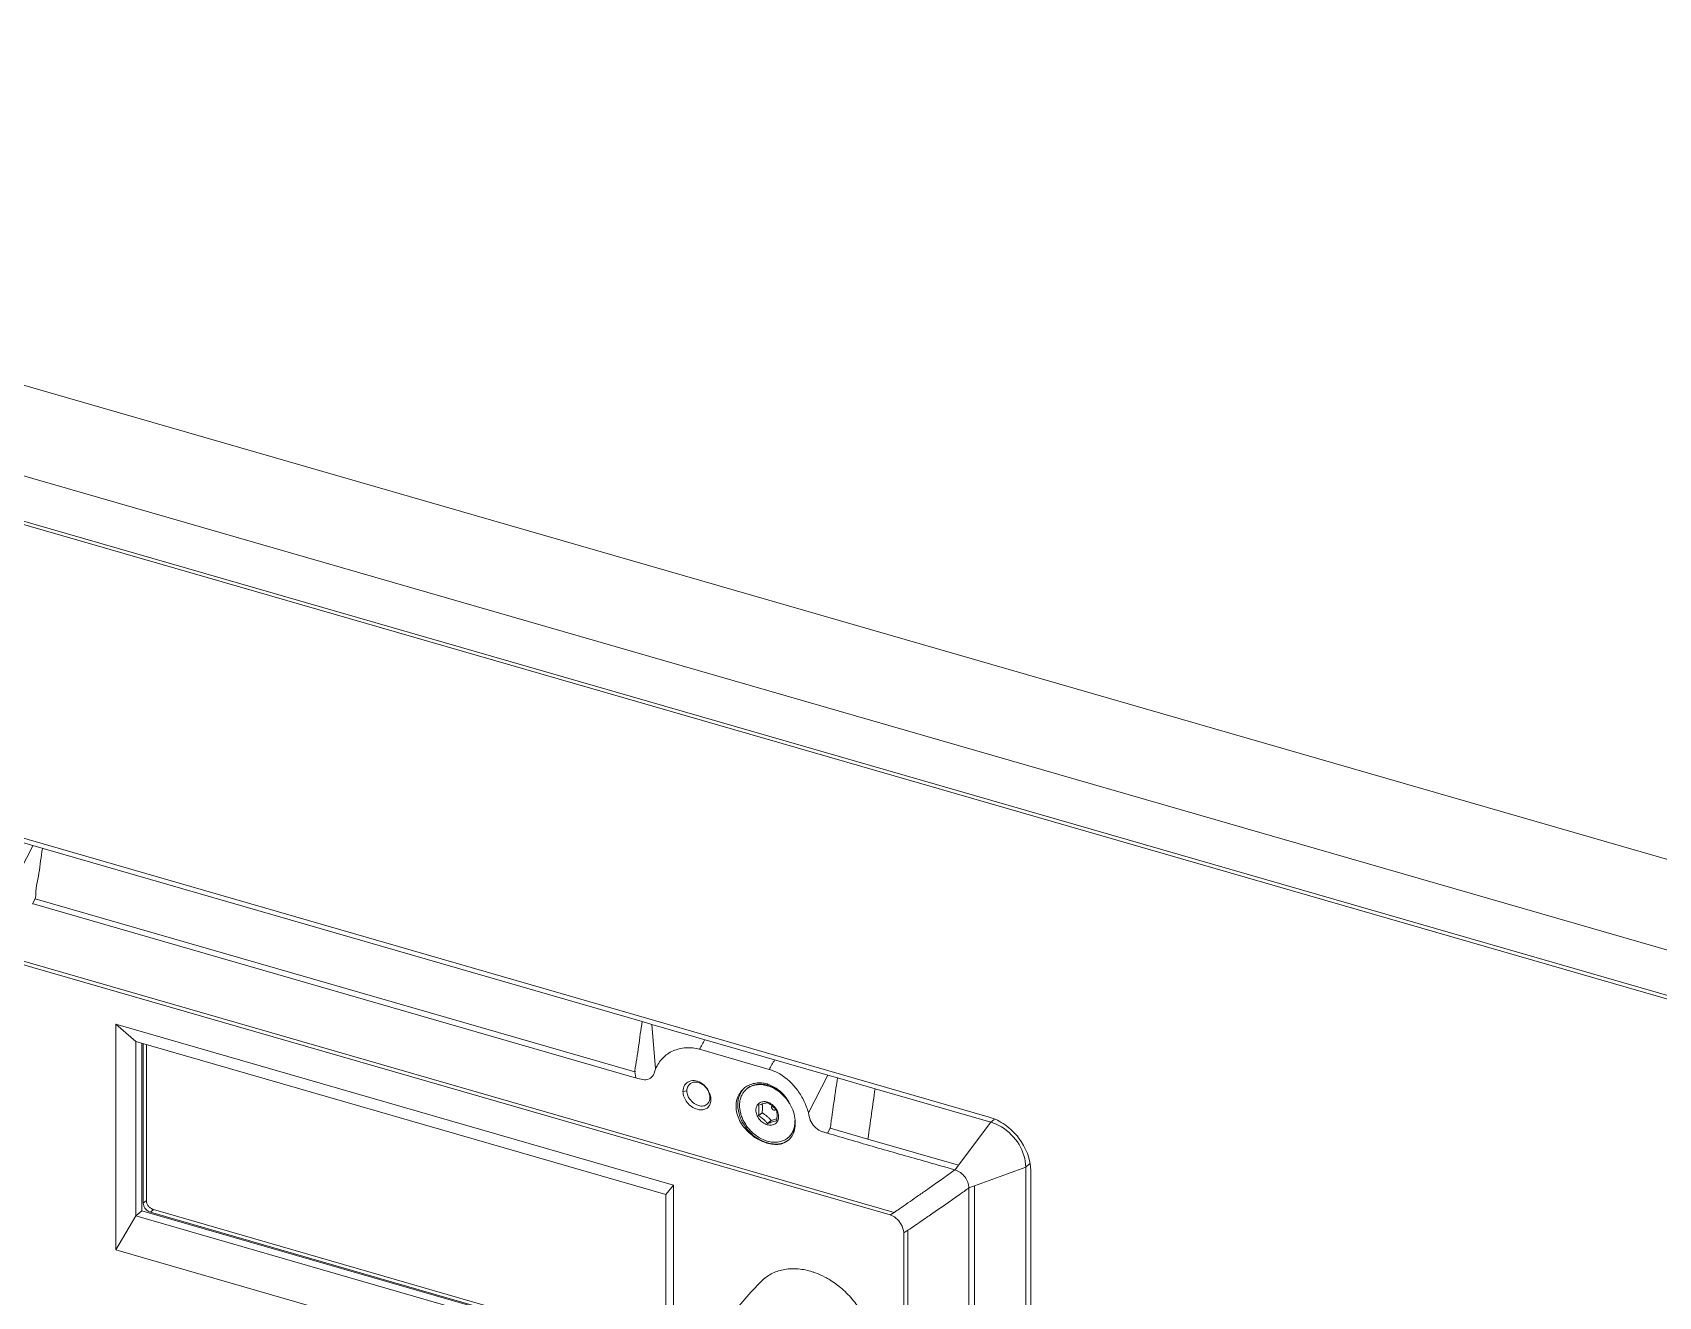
# Model space of a CAD drawing. Header units: millimetres. Extents: x 0 to 3564, y 0 to 2520.
# Drawn here: x 2421.7 to 2623.6, y 1980.3 to 2137.2 of the extents above; entities that cross this region are included whole.
import ezdxf

# ---------------------------------------------------------------- set-up
doc = ezdxf.new("R2010")
doc.units = ezdxf.units.MM
doc.layers.get('0').update_dxf_attribs({"lineweight": 13})

# ---------------------------------------------------------------- blocks, each defined once
blk = doc.blocks.new('A$C00222079')
for p, q in [((6.22, 23.87), (5.78, 23.49)), ((6.91, 22.51), (7.34, 22.89))]:
    blk.add_line(p, q)
for centre, radius, start, end in [((5.77, 24.8), 2.76, 124.5333, 130.8986), ((5.73, 25.09), 2.24, 128.8705, 130.8938), ((5.82, 23.86), 3.73, 71.8128, 73.8925), ((5.28, 22.37), 5.1, 30.4323, 31.1555), ((8.01, 22.47), 2.24, 310.8941, 312.9155), ((8.16, 22.04), 2.07, 310.9239, 318.5391), ((8.15, 24.58), 4.68, 253.0269, 253.8963), ((8.03, 24.1), 4.14, 252.6139, 253.8954)]:
    blk.add_arc(centre, radius, start, end)
for points, knots in [([(3.97, 26.88), (3.77, 26.7), (3.41, 26.29), (3.07, 25.52), (2.96, 24.66), (3.08, 23.77), (3.41, 22.89), (4.12, 21.79), (4.87, 21.11), (5.43, 20.75)], [0, 0, 0, 0, 0.110779, 0.223415, 0.340175, 0.462703, 0.591528, 0.725827, 1, 1, 1, 1]), ([(3.98, 26.88), (3.85, 26.75), (3.63, 26.47), (3.3, 25.81), (3.21, 25.23), (3.21, 24.85)], [0, 0, 0, 0, 0.237804, 0.481875, 1, 1, 1, 1]), ([(4.27, 26.78), (4.16, 26.69), (3.96, 26.48), (3.73, 26.12), (3.56, 25.7), (3.45, 25.25), (3.42, 24.77), (3.46, 24.27), (3.56, 23.76), (3.73, 23.25), (3.97, 22.75), (4.26, 22.27), (4.61, 21.83), (5, 21.42), (5.43, 21.06), (6.04, 20.66), (6.53, 20.44), (6.87, 20.34)], [0, 0, 0, 0, 0.05183, 0.104458, 0.158586, 0.214743, 0.27325, 0.33421, 0.397528, 0.46294, 0.530041, 0.598325, 0.667217, 0.736111, 0.804398, 0.871501, 1, 1, 1, 1]), ([(6.85, 27.44), (6.62, 27.5), (6.15, 27.59), (5.45, 27.57), (4.79, 27.4), (4.39, 27.19), (4.21, 27.07)], [0, 0, 0, 0, 0.261998, 0.514879, 0.76, 1, 1, 1, 1]), ([(4.33, 26.84), (4.41, 26.91), (4.58, 27.03), (4.87, 27.19), (5.17, 27.31), (5.62, 27.41), (6.22, 27.43), (6.69, 27.34), (6.93, 27.27)], [0, 0, 0, 0, 0.116286, 0.233593, 0.352871, 0.474937, 0.729326, 1, 1, 1, 1]), ([(6.87, 27.22), (6.64, 27.29), (6.18, 27.38), (5.6, 27.36), (5.16, 27.27), (4.86, 27.16), (4.58, 27.02), (4.41, 26.9), (4.33, 26.84)], [0, 0, 0, 0, 0.270316, 0.524847, 0.647069, 0.766487, 0.883841, 1, 1, 1, 1]), ([(9.65, 25.01), (9.49, 25.28), (9.12, 25.78), (8.45, 26.42), (7.7, 26.92), (7.15, 27.14), (6.87, 27.22)], [0, 0, 0, 0, 0.256117, 0.511979, 0.761604, 1, 1, 1, 1]), ([(6.93, 27.27), (7.28, 27.17), (7.98, 26.86), (8.59, 26.39), (8.87, 26.12)], [0, 0, 0, 0, 0.487118, 1, 1, 1, 1]), ([(8.88, 26.13), (8.61, 26.42), (8.03, 26.93), (7.33, 27.28), (6.98, 27.4)], [0, 0, 0, 0, 0.511319, 1, 1, 1, 1]), ([(3.21, 24.85), (3.21, 24.36), (3.42, 23.32), (4.2, 21.93), (5.34, 20.8), (6.3, 20.3), (6.79, 20.15)], [0, 0, 0, 0, 0.237626, 0.493501, 0.752993, 1, 1, 1, 1]), ([(6.87, 25.19), (6.78, 25.21), (6.6, 25.25), (6.34, 25.25), (6.09, 25.19), (5.87, 25.07), (5.69, 24.91), (5.56, 24.7), (5.48, 24.45), (5.46, 24.28), (5.46, 24.19)], [0, 0, 0, 0, 0.136999, 0.266428, 0.389247, 0.50766, 0.62481, 0.744133, 0.86857, 1, 1, 1, 1]), ([(6.91, 25.11), (6.83, 25.1), (6.66, 25.07), (6.39, 25), (6.09, 24.9), (5.89, 24.83), (5.78, 24.79)], [0, 0, 0, 0, 0.204428, 0.440769, 0.709115, 1, 1, 1, 1]), ([(5.84, 24.19), (5.84, 24.29), (5.83, 24.49), (5.8, 24.69), (5.78, 24.79)], [0, 0, 0, 0, 0.522764, 1, 1, 1, 1]), ([(6.22, 23.87), (6.23, 23.93), (6.26, 24.16), (6.28, 24.39), (6.28, 24.57)], [0, 0, 0, 0, 0.258895, 1, 1, 1, 1]), ([(6.28, 24.57), (6.28, 24.6), (6.27, 24.73), (6.26, 24.86), (6.25, 24.95)], [0, 0, 0, 0, 0.260939, 1, 1, 1, 1]), ([(8.08, 24.16), (8.01, 24.28), (7.9, 24.46), (7.72, 24.67), (7.52, 24.85), (7.24, 25.05), (6.99, 25.15), (6.87, 25.19)], [0, 0, 0, 0, 0.25442, 0.382873, 0.510825, 0.761319, 1, 1, 1, 1]), ([(8.03, 24.14), (7.96, 24.23), (7.8, 24.42), (7.53, 24.68), (7.23, 24.91), (7.02, 25.05), (6.91, 25.11)], [0, 0, 0, 0, 0.243221, 0.492743, 0.746206, 1, 1, 1, 1]), ([(7.4, 24.57), (7.4, 24.6), (7.41, 24.64), (7.44, 24.69), (7.45, 24.72), (7.46, 24.73)], [0, 0, 0, 0, 0.51828, 0.762133, 1, 1, 1, 1]), ([(7.68, 24.2), (7.64, 24.21), (7.57, 24.25), (7.48, 24.34), (7.42, 24.45), (7.4, 24.53), (7.4, 24.57)], [0, 0, 0, 0, 0.246106, 0.505616, 0.761983, 1, 1, 1, 1]), ([(7.92, 24.27), (7.91, 24.25), (7.88, 24.22), (7.82, 24.2), (7.75, 24.19), (7.71, 24.2), (7.68, 24.2)], [0, 0, 0, 0, 0.235089, 0.474254, 0.727492, 1, 1, 1, 1]), ([(10.33, 22.19), (10.36, 22.52), (10.33, 23.21), (9.97, 24.6), (9.38, 25.58), (8.88, 26.13)], [0, 0, 0, 0, 0.230273, 0.47968, 1, 1, 1, 1]), ([(5.46, 24.19), (5.46, 23.99), (5.53, 23.7), (5.7, 23.33), (5.87, 23.07), (6.08, 22.83), (6.4, 22.57), (6.68, 22.43), (6.87, 22.38)], [0, 0, 0, 0, 0.237649, 0.364578, 0.494405, 0.625031, 0.754273, 1, 1, 1, 1]), ([(5.78, 23.49), (5.79, 23.55), (5.82, 23.78), (5.84, 24.01), (5.84, 24.19)], [0, 0, 0, 0, 0.258902, 1, 1, 1, 1]), ([(5.78, 23.49), (5.89, 23.42), (6.1, 23.29), (6.4, 23.06), (6.67, 22.8), (6.83, 22.61), (6.91, 22.51)], [0, 0, 0, 0, 0.253794, 0.507257, 0.756779, 1, 1, 1, 1]), ([(7.34, 22.89), (7.27, 22.99), (7.11, 23.18), (6.84, 23.44), (6.54, 23.67), (6.33, 23.8), (6.22, 23.87)], [0, 0, 0, 0, 0.243221, 0.492743, 0.746206, 1, 1, 1, 1]), ([(6.87, 22.38), (6.96, 22.35), (7.14, 22.31), (7.41, 22.32), (7.65, 22.38), (7.87, 22.49), (8.05, 22.66), (8.18, 22.87), (8.26, 23.11), (8.28, 23.29), (8.28, 23.38)], [0, 0, 0, 0, 0.136999, 0.266428, 0.389247, 0.50766, 0.62481, 0.744133, 0.86857, 1, 1, 1, 1]), ([(6.91, 22.51), (7.01, 22.55), (7.22, 22.63), (7.51, 22.73), (7.78, 22.8), (7.95, 22.83), (8.03, 22.84)], [0, 0, 0, 0, 0.290885, 0.559231, 0.795572, 1, 1, 1, 1]), ([(8.07, 23.13), (7.95, 23.1), (7.71, 23.03), (7.47, 22.94), (7.34, 22.89)], [0, 0, 0, 0, 0.473379, 1, 1, 1, 1]), ([(8.03, 24.14), (8.05, 24.04), (8.08, 23.84), (8.09, 23.64), (8.09, 23.54)], [0, 0, 0, 0, 0.477241, 1, 1, 1, 1]), ([(8.09, 23.54), (8.09, 23.48), (8.08, 23.25), (8.06, 23.01), (8.03, 22.84)], [0, 0, 0, 0, 0.239408, 1, 1, 1, 1]), ([(8.28, 23.38), (8.28, 23.51), (8.24, 23.78), (8.14, 24.03), (8.08, 24.16)], [0, 0, 0, 0, 0.484404, 1, 1, 1, 1]), ([(9.53, 20.83), (9.6, 20.89), (9.72, 21.02), (9.88, 21.24), (10.02, 21.48), (10.17, 21.83), (10.29, 22.31), (10.32, 22.7), (10.31, 22.91)], [0, 0, 0, 0, 0.11782, 0.236586, 0.356981, 0.479606, 0.733095, 1, 1, 1, 1]), ([(5.43, 20.75), (5.54, 20.68), (5.97, 20.42), (6.43, 20.22), (6.78, 20.11)], [0, 0, 0, 0, 0.257591, 1, 1, 1, 1]), ([(6.85, 20.09), (7.1, 20.02), (7.6, 19.92), (8.33, 19.92), (8.99, 20.1), (9.36, 20.33), (9.52, 20.47)], [0, 0, 0, 0, 0.280581, 0.537986, 0.774784, 1, 1, 1, 1]), ([(6.87, 20.34), (7.11, 20.27), (7.58, 20.18), (8.18, 20.21), (8.63, 20.31), (8.93, 20.43), (9.22, 20.58), (9.39, 20.71), (9.47, 20.78)], [0, 0, 0, 0, 0.270674, 0.525062, 0.647129, 0.766407, 0.883714, 1, 1, 1, 1]), ([(6.88, 20.12), (7.11, 20.05), (7.58, 19.96), (8.28, 19.97), (8.92, 20.12), (9.31, 20.32), (9.48, 20.45)], [0, 0, 0, 0, 0.269777, 0.524852, 0.766736, 1, 1, 1, 1]), ([(10.31, 22.2), (10.28, 22.06), (10.2, 21.8), (10.03, 21.43), (9.81, 21.1), (9.63, 20.92), (9.53, 20.83)], [0, 0, 0, 0, 0.259837, 0.511539, 0.757326, 1, 1, 1, 1]), ([(9.72, 20.66), (9.89, 20.86), (10.18, 21.35), (10.3, 21.9), (10.33, 22.19)], [0, 0, 0, 0, 0.476373, 1, 1, 1, 1])]:
    blk.add_open_spline(points, degree=3, knots=knots)

msp = doc.modelspace()

# ---------------------------------------------------------------- linework, layer by layer
for p, q in [((2662.93, 2023.48), (2268.89, 2137.23)), ((2656.93, 2013.96), (2262.89, 2127.71)), ((2656.93, 2008.33), (2262.89, 2122.08)), ((2650.87, 2009.64), (2268.95, 2119.89)), ((2540.47, 2002.54), (2379.37, 2049.05)), ((2379.62, 2048.4), (2497.4, 2014.4)), ((2421.73, 2036.24), (2419.32, 2031.55)), ((2391.16, 2030.39), (2528.68, 1990.69)), ((2528.18, 1990.38), (2392.46, 2029.56)), ((2422.03, 2029.66), (2421.69, 2029.04)), ((2496.5, 2008.16), (2422.03, 2029.66)), ((2421.92, 2028.97), (2421.69, 2029.04)), ((2421.92, 2028.97), (2496.4, 2007.47)), ((2432.02, 2014.08), (2432.02, 1986.06)), ((2432.02, 2014.08), (2434.5, 2011.91)), ((2501.3, 1994.08), (2432.02, 2014.08)), ((2497.4, 2014.4), (2498.59, 2014.05)), ((2498.59, 2014.05), (2499.07, 2008.53)), ((2498.59, 2014.05), (2520.46, 2007.74)), ((2434.5, 1990.26), (2434.5, 2011.91)), ((2500.32, 1992.91), (2434.5, 2011.91)), ((2435.25, 1990.91), (2435.25, 2011.7)), ((2435.45, 1991.84), (2435.45, 2011.64)), ((2435.83, 1992.17), (2435.83, 2011.53)), ((2513.17, 2008.45), (2504.51, 2010.95)), ((2496.4, 2007.47), (2496.63, 2007.4)), ((2496.5, 2008.16), (2496.63, 2007.4)), ((2520.46, 2007.74), (2518.05, 2003.05)), ((2520.46, 2007.74), (2521.65, 2007.4)), ((2521.65, 2007.4), (2526.33, 2006.05)), ((2502.94, 2005.78), (2502.46, 2005.72)), ((2526.33, 2006.05), (2540.7, 2001.9)), ((2505.8, 2004.96), (2505.93, 2004.72)), ((2520.75, 2001.16), (2520.41, 2000.53)), ((2520.75, 2001.16), (2525.43, 1999.81)), ((2540.7, 2001.9), (2536.68, 1996.56)), ((2540.7, 2001.9), (2541.11, 2002.25)), ((2525.43, 1999.81), (2536.69, 1996.56)), ((2536.69, 1996.56), (2536.25, 1995.97)), ((2538.68, 1994), (2545.02, 1996.3)), ((2545.02, 1996.3), (2545.02, 1965.99)), ((2545.51, 1996.74), (2545.03, 1996.31)), ((2545.65, 1659.83), (2545.65, 1995.85)), ((2501.3, 1994.08), (2500.32, 1992.91)), ((2500.32, 1992.91), (2500.32, 1971.26)), ((2501.3, 1966.06), (2501.3, 1994.08)), ((2537.97, 1993.74), (2538.68, 1993.99)), ((2537.97, 1993.74), (2537.97, 1966.89)), ((2538.68, 1993.99), (2538.68, 1966.8)), ((2435.25, 1990.91), (2434.5, 1990.26)), ((2500.32, 1972.13), (2435.25, 1990.91)), ((2435.45, 1991.84), (2435.83, 1992.17)), ((2436.7, 1991.05), (2436.32, 1990.73)), ((2500.32, 1972.68), (2436.7, 1991.05)), ((2432.02, 1986.06), (2434.5, 1990.26)), ((2434.5, 1990.26), (2500.32, 1971.26)), ((2500.3, 1972.26), (2436.32, 1990.73)), ((2528.18, 1990.38), (2528.18, 1990.38)), ((2529.88, 1988.2), (2529.88, 1970.61)), ((2530.4, 1969.94), (2530.4, 1988.49)), ((2432.02, 1986.06), (2501.3, 1966.06))]:
    msp.add_line(p, q)
msp.add_lwpolyline([(2528.19, 1990.39), (2528.74, 1990.13), (2529.28, 1989.66), (2529.7, 1989), (2529.88, 1988.27), (2529.89, 1988.2)])
for centre, radius, start, end in [((2460.68, 2036.74), 50.85, 329.531, 331.0844), ((1927.06, 2343.48), 675.11, 330.24683, 330.36385), ((2386.08, 2203.74), 259.15, 304.4623, 304.63)]:
    msp.add_arc(centre, radius, start, end)
for points, knots in [([(2422.92, 2035.9), (2422.85, 2035.38), (2422.67, 2034.36), (2422.52, 2032.82), (2422.15, 2031.31), (2422.09, 2030.27), (2422.07, 2029.75)], [0, 0, 0, 0, 0.250682, 0.500271, 0.748087, 1, 1, 1, 1]), ([(2422.07, 2029.75), (2422.05, 2029.75), (2422.03, 2029.73), (2422.01, 2029.69), (2422.02, 2029.67), (2422.03, 2029.66)], [0, 0, 0, 0, 0.474461, 0.721681, 1, 1, 1, 1]), ([(2496.48, 2008.25), (2496.64, 2009.27), (2496.89, 2010.81), (2497.16, 2012.86), (2497.31, 2013.89), (2497.4, 2014.4)], [0, 0, 0, 0, 0.499285, 0.749099, 1, 1, 1, 1]), ([(2499.07, 2008.53), (2499.28, 2009.02), (2499.87, 2009.92), (2501.21, 2010.86), (2502.84, 2011.24), (2503.97, 2011.11), (2504.51, 2010.95)], [0, 0, 0, 0, 0.243568, 0.487252, 0.737563, 1, 1, 1, 1]), ([(2496.5, 2008.16), (2496.51, 2008.17), (2496.52, 2008.18), (2496.52, 2008.22), (2496.5, 2008.24), (2496.48, 2008.25)], [0, 0, 0, 0, 0.239196, 0.479493, 1, 1, 1, 1]), ([(2496.63, 2007.4), (2496.91, 2007.33), (2497.43, 2007.13), (2498.27, 2007.18), (2498.88, 2007.76), (2498.97, 2008.29), (2499.07, 2008.53)], [0, 0, 0, 0, 0.272811, 0.518142, 0.749743, 1, 1, 1, 1]), ([(2504.89, 2006.67), (2504.64, 2006.85), (2504.11, 2007.11), (2503.24, 2007.06), (2502.59, 2006.52), (2502.46, 2005.98), (2502.46, 2005.72)], [0, 0, 0, 0, 0.278704, 0.525753, 0.755957, 1, 1, 1, 1]), ([(2513.17, 2008.45), (2513.28, 2008.42), (2513.74, 2008.27), (2514.17, 2008.07), (2514.48, 2007.89)], [0, 0, 0, 0, 0.245471, 1, 1, 1, 1]), ([(2514.48, 2007.89), (2515.35, 2007.38), (2516.51, 2006.28), (2517.54, 2004.51), (2517.91, 2003.54), (2518.05, 2003.05)], [0, 0, 0, 0, 0.49514, 0.749945, 1, 1, 1, 1]), ([(2521.65, 2007.4), (2521.59, 2006.98), (2521.34, 2005.34), (2521.11, 2003.68), (2520.94, 2002.45)], [0, 0, 0, 0, 0.251005, 1, 1, 1, 1]), ([(2502.46, 2005.72), (2502.46, 2005.48), (2502.57, 2004.98), (2503.08, 2004.12), (2503.74, 2003.64), (2504.23, 2003.5)], [0, 0, 0, 0, 0.238325, 0.49517, 1, 1, 1, 1]), ([(2502.94, 2005.78), (2502.94, 2005.95), (2503, 2006.26), (2503.19, 2006.53), (2503.3, 2006.63)], [0, 0, 0, 0, 0.515303, 1, 1, 1, 1]), ([(2504.41, 2003.97), (2504.01, 2004.08), (2503.46, 2004.47), (2503.03, 2005.18), (2502.94, 2005.59), (2502.94, 2005.78)], [0, 0, 0, 0, 0.504488, 0.76153, 1, 1, 1, 1]), ([(2503.3, 2006.63), (2503.4, 2006.71), (2503.64, 2006.85), (2504.21, 2006.93), (2504.97, 2006.64), (2505.6, 2005.91), (2505.8, 2005.27), (2505.8, 2004.96)], [0, 0, 0, 0, 0.107796, 0.22092, 0.470016, 0.742434, 1, 1, 1, 1]), ([(2505.81, 2005.41), (2505.76, 2005.53), (2505.56, 2006.02), (2505.2, 2006.44), (2504.89, 2006.67)], [0, 0, 0, 0, 0.248041, 1, 1, 1, 1]), ([(2505.93, 2004.72), (2505.93, 2004.78), (2505.92, 2005.01), (2505.87, 2005.24), (2505.81, 2005.41)], [0, 0, 0, 0, 0.23867, 1, 1, 1, 1]), ([(2525.43, 1999.81), (2525.58, 2000.85), (2525.88, 2002.93), (2526.16, 2005.01), (2526.33, 2006.05)], [0, 0, 0, 0, 0.499669, 1, 1, 1, 1]), ([(2504.23, 2003.5), (2504.53, 2003.41), (2505.04, 2003.39), (2505.57, 2003.71), (2505.74, 2003.96), (2505.8, 2004.09)], [0, 0, 0, 0, 0.523608, 0.760333, 1, 1, 1, 1]), ([(2505.46, 2004.14), (2505.33, 2004.02), (2504.98, 2003.87), (2504.6, 2003.91), (2504.41, 2003.97)], [0, 0, 0, 0, 0.468258, 1, 1, 1, 1]), ([(2505.8, 2004.96), (2505.8, 2004.8), (2505.75, 2004.49), (2505.57, 2004.23), (2505.46, 2004.14)], [0, 0, 0, 0, 0.524887, 1, 1, 1, 1]), ([(2505.8, 2004.09), (2505.82, 2004.14), (2505.9, 2004.34), (2505.93, 2004.56), (2505.93, 2004.72)], [0, 0, 0, 0, 0.239732, 1, 1, 1, 1]), ([(2520.41, 2000.53), (2520.27, 2000.57), (2519.99, 2000.65), (2519.4, 2000.84), (2518.75, 2001.31), (2518.21, 2002.12), (2518.13, 2002.76), (2518.05, 2003.05)], [0, 0, 0, 0, 0.118286, 0.238237, 0.492493, 0.751015, 1, 1, 1, 1]), ([(2520.79, 2001.23), (2520.77, 2001.23), (2520.73, 2001.22), (2520.74, 2001.18), (2520.75, 2001.16)], [0, 0, 0, 0, 0.487193, 1, 1, 1, 1]), ([(2520.94, 2002.45), (2520.91, 2002.35), (2520.87, 2002.1), (2520.83, 2001.69), (2520.8, 2001.39), (2520.79, 2001.23)], [0, 0, 0, 0, 0.247897, 0.62319, 1, 1, 1, 1]), ([(2545.65, 1995.85), (2545.65, 1997.31), (2544.71, 1999.57), (2542.56, 2001.63), (2541.18, 2002.34), (2540.47, 2002.54)], [0, 0, 0, 0, 0.490974, 0.752164, 1, 1, 1, 1]), ([(2540.7, 2001.9), (2540.81, 2001.87), (2541.27, 2001.71), (2541.71, 2001.5), (2542.02, 2001.31)], [0, 0, 0, 0, 0.243048, 1, 1, 1, 1]), ([(2542.02, 2001.31), (2542.9, 2000.77), (2544.37, 1999.3), (2545.03, 1997.29), (2545.03, 1996.32)], [0, 0, 0, 0, 0.515054, 1, 1, 1, 1]), ([(2536.25, 1995.97), (2534.92, 1996.35), (2531.62, 1997.29), (2526.34, 1998.79), (2522.39, 1999.95), (2520.41, 2000.53)], [0, 0, 0, 0, 0.249872, 0.624781, 1, 1, 1, 1]), ([(2531.44, 1992.6), (2531.82, 1992.86), (2533.43, 1993.98), (2535.02, 1995.11), (2536.24, 1995.97)], [0, 0, 0, 0, 0.237385, 1, 1, 1, 1]), ([(2537.97, 1993.74), (2537.97, 1994.22), (2537.57, 1995.21), (2536.72, 1995.83), (2536.24, 1995.97)], [0, 0, 0, 0, 0.494031, 1, 1, 1, 1]), ([(2537.97, 1993.74), (2537.57, 1993.45), (2536.04, 1992.36), (2534.49, 1991.29), (2533.35, 1990.5)], [0, 0, 0, 0, 0.261645, 1, 1, 1, 1]), ([(2435.45, 1991.84), (2435.45, 1991.72), (2435.51, 1991.48), (2435.66, 1991.2), (2435.84, 1991.01), (2436.03, 1990.85), (2436.2, 1990.76), (2436.32, 1990.73)], [0, 0, 0, 0, 0.237859, 0.49403, 0.62474, 0.754057, 1, 1, 1, 1]), ([(2436.7, 1991.05), (2436.58, 1991.09), (2436.41, 1991.17), (2436.21, 1991.33), (2436.04, 1991.53), (2435.88, 1991.8), (2435.83, 1992.05), (2435.83, 1992.17)], [0, 0, 0, 0, 0.245944, 0.375261, 0.50597, 0.762141, 1, 1, 1, 1]), ([(2528.68, 1990.69), (2528.9, 1990.84), (2529.83, 1991.47), (2530.75, 1992.11), (2531.44, 1992.6)], [0, 0, 0, 0, 0.239395, 1, 1, 1, 1]), ([(2528.18, 1990.38), (2528.2, 1990.38), (2528.26, 1990.41), (2528.36, 1990.47), (2528.51, 1990.57), (2528.62, 1990.65), (2528.68, 1990.69)], [0, 0, 0, 0, 0.103221, 0.314051, 0.617786, 1, 1, 1, 1]), ([(2532.73, 1990.07), (2532.53, 1989.93), (2531.75, 1989.4), (2530.98, 1988.87), (2530.4, 1988.48)], [0, 0, 0, 0, 0.257, 1, 1, 1, 1]), ([(2530.4, 1988.48), (2530.33, 1988.44), (2530.21, 1988.37), (2530.03, 1988.26), (2529.97, 1988.23), (2529.89, 1988.18), (2529.89, 1988.2)], [0, 0, 0, 0, 0.413156, 0.737986, 0.937224, 1, 1, 1, 1]), ([(2518.31, 1983.39), (2517.74, 1983.55), (2516.87, 1983.71), (2515.73, 1983.71), (2514.91, 1983.6), (2514.14, 1983.39), (2513.42, 1983.07), (2512.77, 1982.66), (2512.38, 1982.33), (2512.2, 1982.15)], [0, 0, 0, 0, 0.271167, 0.400389, 0.52555, 0.647205, 0.766147, 0.883369, 1, 1, 1, 1]), ([(2518.86, 1983.21), (2518.81, 1983.23), (2518.63, 1983.29), (2518.45, 1983.35), (2518.31, 1983.39)], [0, 0, 0, 0, 0.251738, 1, 1, 1, 1]), ([(2520.49, 1982.44), (2520.36, 1982.52), (2519.83, 1982.81), (2519.28, 1983.06), (2518.86, 1983.21)], [0, 0, 0, 0, 0.254401, 1, 1, 1, 1]), ([(2506.99, 1976), (2507.38, 1976.54), (2508.99, 1978.69), (2510.78, 1980.71), (2512.2, 1982.15)], [0, 0, 0, 0, 0.248024, 1, 1, 1, 1]), ([(2521.01, 1982.12), (2520.97, 1982.15), (2520.8, 1982.26), (2520.63, 1982.37), (2520.49, 1982.44)], [0, 0, 0, 0, 0.251097, 1, 1, 1, 1]), ([(2522.02, 1981.37), (2521.94, 1981.44), (2521.61, 1981.7), (2521.27, 1981.95), (2521.01, 1982.12)], [0, 0, 0, 0, 0.251621, 1, 1, 1, 1]), ([(2523.85, 1968.7), (2524.06, 1968.85), (2524.45, 1969.19), (2524.95, 1969.78), (2525.36, 1970.45), (2525.68, 1971.19), (2525.9, 1971.99), (2526.02, 1972.84), (2526.04, 1973.72), (2525.93, 1974.95), (2525.61, 1976.19), (2525.12, 1977.39), (2524.49, 1978.58), (2523.51, 1979.97), (2522.54, 1980.94), (2522.02, 1981.37)], [0, 0, 0, 0, 0.052745, 0.105764, 0.159573, 0.214626, 0.271285, 0.329801, 0.390307, 0.452828, 0.58333, 0.651055, 0.719985, 0.859873, 1, 1, 1, 1])]:
    msp.add_open_spline(points, degree=3, knots=knots)

# ---------------------------------------------------------------- block references
msp.add_blockref('A$C00222079', (2506.06, 1979.21))

doc.saveas('drawing.dxf')
